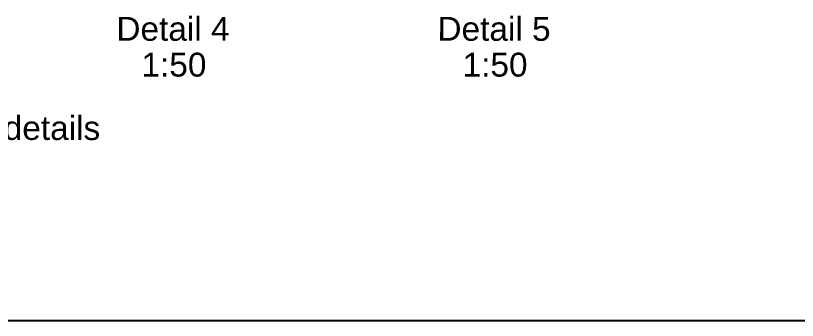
# Model space of a CAD drawing. Header units: millimetres. Extents: x -21022 to 21192, y -14865 to 14865.
# Drawn here: x -4998 to 8086, y -14865 to -9761 of the extents above; entities that cross this region are included whole.
import ezdxf

# ---------------------------------------------------------------- set-up
doc = ezdxf.new("R2010")
doc.units = ezdxf.units.MM
doc.layers.add('00_-_SECTIONS', color=7, linetype='Continuous', true_color=0xffffff)
doc.layers.add('NEW_GF', color=7, linetype='Continuous', true_color=0xffffff)
doc.styles.add('ARIAL', font='ARIAL.TTF', dxfattribs={"height": 0.2})

# ---------------------------------------------------------------- blocks, each defined once
blk = doc.blocks.new('C8DEB7BC')
at = {"layer": 'NEW_GF', "color": 1, "linetype": 'Continuous', "ltscale": 100}
blk.add_line((0, 0), (42045, 0), dxfattribs=at)
blk = doc.blocks.new('CC676003')
at = {"layer": '00_-_SECTIONS', "color": 15, "linetype": 'Continuous', "ltscale": 100, "style": 'ARIAL'}
for s, p in [('Detail 4', (15207, 1838)), ('Detail 5', (20581, 1838)), ('1:50', (15627, 1238)), ('1:50', (21002, 1238)), ('all subject to manufacturers details', (6334, 183))]:
    blk.add_text(s, height=400, rotation=359.9494, dxfattribs=at).set_placement(p)

msp = doc.modelspace()

# ---------------------------------------------------------------- block references
at = {"layer": '00_-_SECTIONS'}
msp.add_blockref('CC676003', (-18519.5, -12019.2), dxfattribs=at)
at = {"layer": 'NEW_GF'}
msp.add_blockref('C8DEB7BC', (-21022.5, -14865), dxfattribs=at)

doc.saveas('drawing.dxf')
